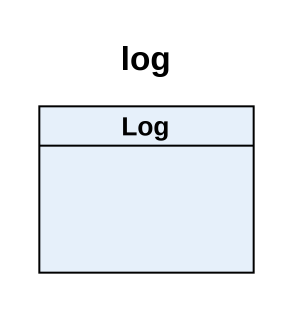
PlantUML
@startuml
title log
hide circle
hide empty members
class Log
@enduml
